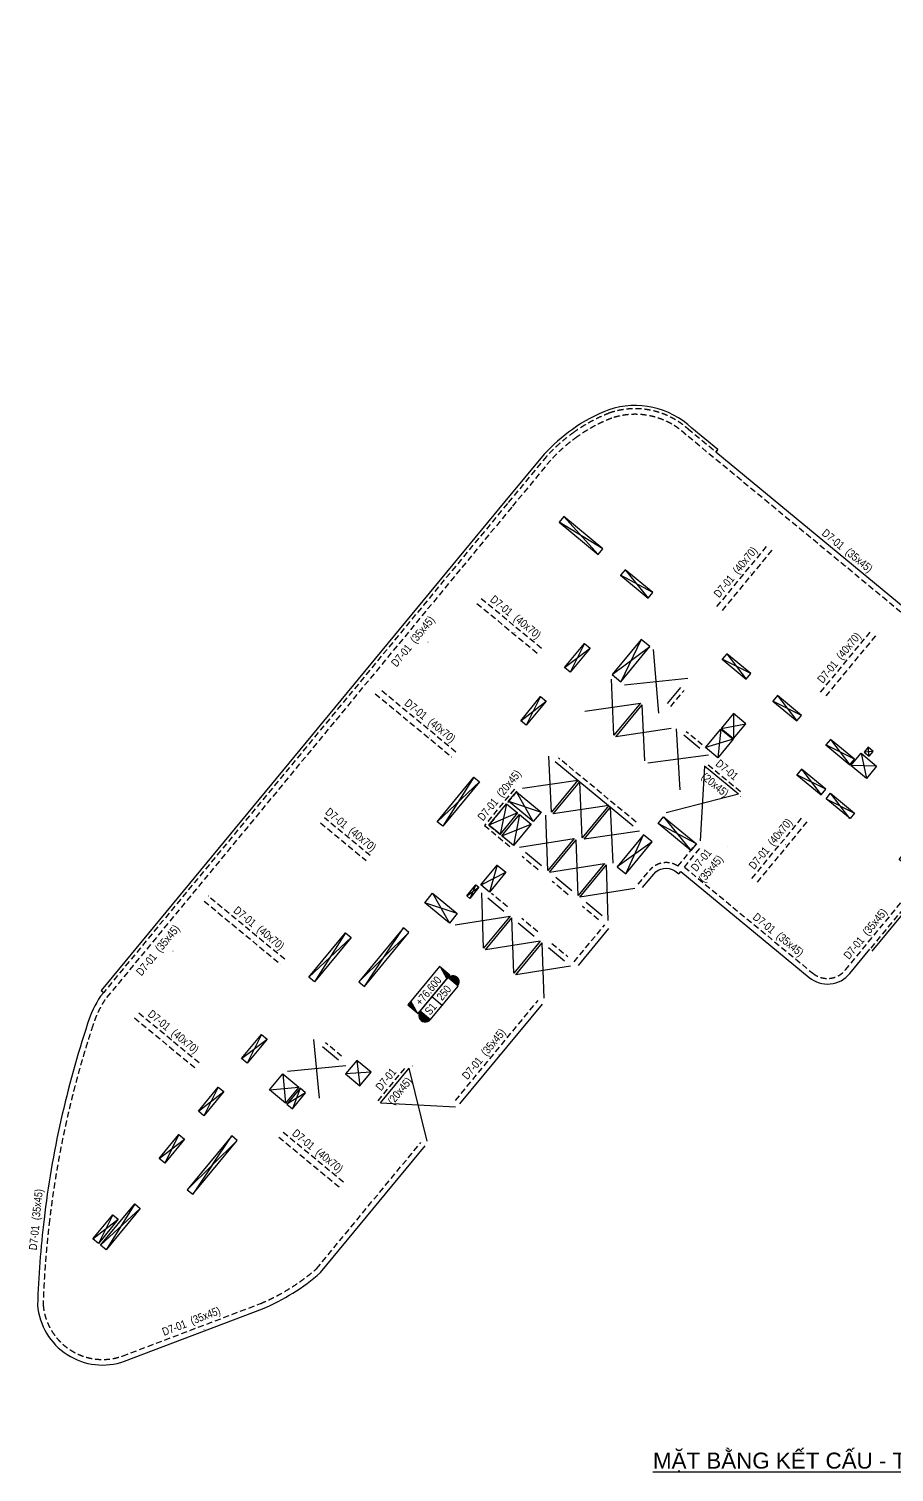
# Model space of a CAD drawing. Header units: millimetres. Extents: x 5400 to 3023951, y -127214 to 225084.
# Drawn here: x 2044365 to 2098452, y 8033 to 98225 of the extents above; entities that cross this region are included whole.
import ezdxf
from ezdxf.enums import TextEntityAlignment as Align

# ---------------------------------------------------------------- set-up
doc = ezdxf.new("R2010")
doc.units = ezdxf.units.MM
doc.header["$LTSCALE"] = 100
doc.linetypes.add('HIDDEN', pattern=[0.375, 0.25, -0.125])
for name, color, linetype in [('ccu11-Manh', 8, 'Continuous'), ('ccu11-Thay', 7, 'Continuous'), ('ccu12-Chidan', 9, 'Continuous'), ('ccu12-Khuat', 9, 'HIDDEN'), ('ccu12-Lomo', 2, 'Continuous'), ('ccu12-Text', 31, 'Continuous'), ('ccu12-Thay', 7, 'Continuous')]:
    doc.layers.add(name, color=color, linetype=linetype)
doc.layers.add('ccu12-Tencaukien', color=9, linetype='Continuous', lineweight=15)
doc.layers.add('KC-Tencaukien', color=9, linetype='Continuous', lineweight=15)
doc.styles.add('Arial', font='arial.ttf', dxfattribs={"width": 0.7})
doc.styles.add('Arial Narrow', font='ARIALN.TTF')

# ---------------------------------------------------------------- blocks, each defined once
blk = doc.blocks.new('*U4')
at = {"layer": 'ccu12-Tencaukien', "color": 8, "ltscale": 10000}
blk.add_line((361, -155), (354, -155), dxfattribs=at)
at = {"layer": 'ccu12-Text', "color": 2, "style": 'Arial Narrow', "width": 0.8}
blk.add_attdef('SH', text='', height=300, dxfattribs=at).set_placement((276, 6), align=Align.BOTTOM_RIGHT)
at = {"layer": 'ccu12-Text', "color": 31, "style": 'Arial Narrow', "width": 0.8}
for tag, p in [('(', (508, -75)), ('KT', (633, -75)), (')', (963, -75))]:
    blk.add_attdef(tag, text='', height=250, dxfattribs=at).set_placement(p, align=Align.BOTTOM_LEFT)
blk = doc.blocks.new('ccu11-cmb-flat-8')
at = {"layer": 'ccu12-Chidan', "color": 7}
blk.add_lwpolyline([(0, 0), (1550, 0), (1550, 419), (0, 419)], close=True, dxfattribs=at)
at = {"layer": 'ccu12-Chidan'}
for points in [[(0, 0), (166, 419), (0, 419)], [(1550, 419), (1383, 0), (1550, 0)]]:
    blk.add_solid(points, dxfattribs=at)
at = {"layer": 'ccu12-Chidan', "color": 31, "style": 'Arial Narrow', "width": 0.8}
blk.add_attdef('+100.00', text='', height=250, dxfattribs=at).set_placement((745, 206), align=Align.MIDDLE_CENTER)
blk = doc.blocks.new('ccu11-chieudaysan-flat-2')
at = {"layer": 'ccu12-Chidan'}
for points in [[(-569, 0), (-569, 419, 1)], [(788, 419), (788, 0, 1)]]:
    blk.add_hatch(color=8, dxfattribs=at).paths.add_polyline_path(points)
at = {"layer": 'ccu12-Chidan', "color": 7}
blk.add_line((0, 0), (0, 419), dxfattribs=at)
blk.add_lwpolyline([(-569, 0), (788, 0), (788, 419), (-569, 419)], close=True, dxfattribs=at)
blk.add_arc((-569, 209), 209, 90, 270.0001, dxfattribs=at)
at = {"layer": 'ccu12-Chidan', "color": 31, "style": 'Arial Narrow', "width": 0.7}
for tag, p in [('S00', (-488, 209)), ('200', (100, 209))]:
    blk.add_attdef(tag, text='', height=250, dxfattribs=at).set_placement(p, align=Align.MIDDLE_LEFT)
blk = doc.blocks.new('*U15')
at = {"layer": 'ccu12-Tencaukien', "color": 8, "ltscale": 10000}
blk.add_line((361, -155), (354, -155), dxfattribs=at)
at = {"layer": 'ccu12-Text', "color": 2, "style": 'Arial Narrow', "width": 0.8}
blk.add_attdef('SH', text='', height=300, dxfattribs=at).set_placement((276, 6), align=Align.BOTTOM_RIGHT)
at = {"layer": 'ccu12-Text', "color": 31, "style": 'Arial Narrow', "width": 0.8}
for tag, p in [('(', (508, -75)), ('KT', (633, -75)), (')', (963, -75))]:
    blk.add_attdef(tag, text='', height=250, dxfattribs=at).set_placement(p, align=Align.BOTTOM_LEFT)
blk = doc.blocks.new('Lomo T21')
at = {"layer": 'ccu11-Manh', "ltscale": 5}
for p, q in [((70850, 85937), (71921, 86673)), ((71122, 86899), (71649, 85711)), ((72349, 81201), (70446, 81271)), ((70569, 81704), (72226, 80768)), ((67659, 71407), (69317, 70471)), ((69439, 70904), (67537, 70974)), ((24961, 54407, 0), (22225, 56082, 0)), ((22512, 56429, 0), (24675, 54060, 0)), ((28081, 51669, 0), (26058, 52755)), ((26345, 53102), (27794, 51322)), ((27350, 48744), (26075, 46101)), ((22567, 46987, 0), (24156, 48204, 0)), ((23809, 48490, 0), (22914, 46701, 0)), ((25535, 46546), (27890, 48298)), ((32706, 47848, 0), (33923, 46259, 0)), ((34210, 46606, 0), (32419, 47501, 0)), ((21066, 45168), (20172, 43378)), ((35867, 45237, 0), (37084, 43649, 0)), ((60317, 45424), (61975, 44488)), ((60317, 45424), (61975, 44488)), ((19825, 43664), (21413, 44881)), ((37371, 43996, 0), (35581, 44890, 0)), ((62097, 44921), (60195, 44991)), ((62097, 44921), (60195, 44991)), ((32356, 43183), (33891, 43472)), ((33120, 44109), (33127, 42547)), ((33095, 42508), (31369, 41988)), ((32324, 43145), (32140, 41352)), ((39185, 42500, 0), (40402, 40911, 0)), ((40689, 41258, 0), (38898, 42153, 0)), ((41102, 41627, 0), (41429, 40060)), ((42066, 40831, 0), (40466, 40856, 0)), ((14610, 37350, 0), (17249, 39840, 0)), ((16902, 40126, 0), (14957, 37064, 0)), ((47786, 39987, 0), (48691, 37305, 0)), ((20606, 37361), (19556, 39227)), ((38909, 38783, 0), (40696, 37891, 0)), ((40391, 37559, 0), (39195, 39130, 0)), ((47151, 37740, 0), (49326, 39552, 0)), ((19632, 37906), (17837, 37146)), ((18938, 38479), (18531, 36573)), ((19065, 38633), (21096, 37955)), ((18647, 36478), (20479, 37207)), ((19748, 37811), (19378, 35874)), ((44881, 33851), (43775, 35348, 0)), ((43489, 35001, 0), (45167, 34198, 0)), ((14319, 32887), (15366, 31017)), ((15860, 31614, 0), (13826, 32289)), ((6585, 27633, 0), (9225, 30123, 0)), ((8878, 30409, 0), (6932, 27347, 0)), ((56627, 28136), (57150, 27157)), ((56409, 27367), (57368, 27927)), ((51851, 24472), (52639, 25055)), ((52061, 25218), (52428, 24309)), ((2382, 22546, 0), (3970, 23762, 0)), ((3623, 24049, 0), (2729, 22259, 0)), ((10467, 21704), (8880, 21588)), ((9580, 22436), (9767, 20855)), ((917, 20772), (22, 18982)), ((4125, 20589), (5954, 20762)), ((4951, 21590), (5127, 19761)), ((-325, 19269), (1264, 20485)), ((6378, 20412), (5204, 19697)), ((6031, 20698), (5550, 19410)), ((-2776, 16300, 0), (-1188, 17517, 0)), ((-1535, 17803, 0), (-2429, 16013, 0)), ((540, 15895), (1758, 17723)), ((2105, 17436), (540, 15895)), ((-5676, 12792, 0), (-6570, 11002, 0)), ((-6438, 10892, 0), (-3957, 13191, 0)), ((-4304, 13477, 0), (-6091, 10606, 0)), ((-6917, 11289, 0), (-5329, 12505, 0))]:
    blk.add_line(p, q, dxfattribs=at)
at = {"layer": 'ccu11-Manh', "ltscale": 0.5}
for p, q in [((75587, 83943, 0), (75212, 83352, 0)), ((75489, 84346, 0), (75404, 83325, 0)), ((74364, 80350), (75491, 79560)), ((75614, 79997), (74240, 79913)), ((76610, 79716), (75635, 79519)), ((75759, 79956), (76733, 79209)), ((71371, 69760, 0), (72955, 70768, 0)), ((71752, 71108, 0), (72574, 69420, 0)), ((71551, 67824), (71193, 69499, 0)), ((71963, 69281, 0), (70781, 68041)), ((79066, 68963), (78161, 67972)), ((78487, 69127), (78740, 67808)), ((69399, 63148), (69342, 61293)), ((68909, 61416), (69832, 63025)), ((68365, 59491), (69288, 61101)), ((68855, 61223), (68798, 59369)), ((67263, 52648), (66050, 51297)), ((66820, 51079), (66493, 52865)), ((64178, 44671), (65100, 46281)), ((64667, 46403), (64611, 44549)), ((63634, 42747), (64556, 44356)), ((64123, 44479), (64067, 42624)), ((57204, 39300), (55565, 40854)), ((55280, 39844), (57490, 40311)), ((30803, 35965, 0), (28409, 37235, 0)), ((28756, 37655, 0), (30458, 35546, 0)), ((28040, 36087, 0), (25864, 34538, 0)), ((26399, 34097, 0), (27506, 36527, 0)), ((62088, 34335), (61762, 36121)), ((62532, 35904), (61318, 34552)), ((17023, 33409, 0), (16640, 32558, 0)), ((16450, 32716, 0), (17213, 33253, 0)), ((59446, 27927), (60369, 29537)), ((59936, 29659), (59879, 27805)), ((58902, 26002), (59825, 27612)), ((59392, 27734), (59335, 25880))]:
    blk.add_line(p, q, dxfattribs=at)
at = {"layer": 'ccu11-Manh'}
for p, q in [((78286, 72794, 0), (77638, 72250, 0)), ((78474, 72014, 0), (77825, 72915, 0)), ((41850, 41749, 0), (41287, 41695, 0)), ((41596, 41440, 0), (41542, 42003, 0)), ((37380, 40630, 0), (38600, 39038, 0)), ((38887, 39385, 0), (37093, 40283, 0))]:
    blk.add_line(p, q, dxfattribs=at)
at = {"layer": 'ccu11-Manh', "ltscale": 5, "elevation": 0}
for points in [[(67613, 67014), (67770, 66154), (68354, 66805)], [(67186, 65503), (67770, 66154), (67927, 65294)], [(65247, 58642), (65404, 57782), (65988, 58433)], [(64820, 57131), (65404, 57782), (65561, 56922)], [(62881, 50270), (63038, 49410), (63622, 50060)], [(62454, 48759), (63038, 49410), (63195, 48550)], [(12835, 30429), (11270, 28888), (12488, 30715)], [(10052, 27060), (11270, 28887), (9705, 27346)], [(-1024, 14354), (540, 15895), (-677, 14068)]]:
    blk.add_lwpolyline(points, dxfattribs=at)
at = {"layer": 'ccu11-Manh'}
for points in [[(18361, 34639), (17882, 32960)], [(17345, 33404), (18900, 34193)]]:
    blk.add_lwpolyline(points, dxfattribs=at)
at = {"layer": 'ccu12-Lomo', "ltscale": 0.5, "elevation": 0}
for points in [[(71921, 86673), (71122, 86899), (70850, 85937), (71649, 85711), (71921, 86673)], [(70446, 81271), (70569, 81704), (72349, 81201), (72226, 80768), (70446, 81271)], [(67537, 70974), (67659, 71407), (69439, 70904), (69317, 70471), (67537, 70974)], [(67613, 67014), (68354, 66805), (67927, 65294), (67186, 65503), (67613, 67014)], [(65247, 58642), (65988, 58433), (65561, 56922), (64820, 57131), (65247, 58642)], [(22512, 56429), (22225, 56082), (24675, 54060), (24961, 54407), (22512, 56429)], [(26345, 53102), (26058, 52755), (27794, 51322), (28080, 51669), (26345, 53102)], [(63195, 48550), (63622, 50060), (62881, 50270), (62454, 48759), (63195, 48550)], [(27350, 48744), (25535, 46546), (26075, 46101), (27890, 48298), (27350, 48744)], [(22914, 46701), (22567, 46987), (23809, 48490), (24156, 48204), (22914, 46701)], [(32706, 47848), (32419, 47501), (33923, 46259), (34210, 46606), (32706, 47848)], [(20172, 43378), (19825, 43664), (21066, 45168), (21413, 44881), (20172, 43378)], [(35867, 45237), (35581, 44890), (37084, 43649), (37371, 43996), (35867, 45237)], [(60195, 44991), (60317, 45424), (62097, 44921), (61975, 44488), (60195, 44991)], [(39185, 42500), (38898, 42153), (40402, 40911), (40689, 41258), (39185, 42500)], [(37093, 40283), (38600, 39038), (38887, 39385), (37380, 40630), (37093, 40283)], [(14957, 37064), (14610, 37350), (16902, 40126), (17249, 39840), (14957, 37064)], [(49326, 39552), (47786, 39987), (47152, 37740), (48691, 37305), (49326, 39552)], [(40696, 37891), (40409, 37544), (38909, 38783), (39195, 39130), (40696, 37891)], [(45167, 34198), (44881, 33851), (43489, 35001), (43775, 35348), (45167, 34198)], [(12835, 30429), (12488, 30716), (9705, 27347), (10052, 27060), (12835, 30429)], [(6932, 27347), (6585, 27633), (8878, 30409), (9225, 30123), (6932, 27347)], [(57150, 27157), (57368, 27927), (56627, 28136), (56409, 27367), (57150, 27157)], [(52428, 24309), (52639, 25055), (52061, 25218), (51851, 24472), (52428, 24309)], [(2729, 22259), (2382, 22546), (3623, 24049), (3970, 23762), (2729, 22259)], [(22, 18982), (-325, 19269), (917, 20772), (1264, 20485), (22, 18982)], [(4125, 20589), (4951, 21590), (5954, 20762), (5127, 19761), (4124, 20588)], [(5204, 19697), (5550, 19410), (6378, 20411), (6031, 20699), (5203, 19698)], [(-2429, 16013), (-2776, 16300), (-1535, 17803), (-1188, 17517), (-2429, 16013)], [(-677, 14068), (2105, 17436), (1758, 17723), (-1024, 14354), (-677, 14068)], [(-6570, 11002), (-6917, 11289), (-5676, 12792), (-5329, 12505), (-6570, 11002)], [(-6091, 10606), (-6438, 10892), (-4304, 13477), (-3957, 13191), (-6091, 10606)]]:
    blk.add_lwpolyline(points, dxfattribs=at)
at = {"layer": 'ccu12-Lomo', "elevation": 0}
for points in [[(75404, 83298), (75212, 83352), (75489, 84346), (75587, 83943), (75404, 83298)], [(75615, 79997), (75491, 79560), (74240, 79913), (74364, 80350), (75614, 79997)], [(75759, 79956), (76610, 79716), (76733, 79209), (75635, 79519), (75759, 79956)], [(78475, 72013), (78287, 72795), (77825, 72915), (77638, 72250), (78474, 72014)], [(72955, 70768), (72574, 69420), (71371, 69760), (71752, 71108), (72955, 70768)], [(78740, 67808), (79066, 68963), (78487, 69127), (78161, 67972), (78740, 67808)], [(69288, 61101), (68798, 59369), (68365, 59491), (68855, 61223), (69288, 61101)], [(64556, 44356), (64067, 42624), (63634, 42747), (64123, 44479), (64556, 44356)], [(41596, 41440), (41850, 41749), (41542, 42003), (41287, 41695), (41596, 41440)], [(28409, 37235), (28756, 37655), (30803, 35965), (30458, 35546), (28409, 37235)], [(28040, 36087), (27506, 36527), (25864, 34538), (26399, 34097), (28042, 36085)], [(62532, 35904), (61762, 36121), (61318, 34552), (62088, 34335), (62532, 35904)], [(17023, 33409), (17213, 33253), (16640, 32558), (16450, 32716), (17023, 33409)], [(60369, 29537), (59879, 27805), (59446, 27927), (59936, 29659), (60369, 29537)], [(59825, 27612), (59335, 25880), (58902, 26002), (59392, 27734), (59825, 27612)]]:
    blk.add_lwpolyline(points, dxfattribs=at)
blk.add_lwpolyline([(71963, 69281), (71551, 67824), (70781, 68041), (71193, 69499)], close=True, dxfattribs=at)
at = {"layer": 'ccu12-Lomo'}
for points in [[(69832, 63025), (69342, 61293), (68909, 61416), (69399, 63148), (69832, 63025)], [(65100, 46281), (64611, 44549), (64178, 44671), (64667, 46403), (65100, 46281)], [(18361, 34639), (18900, 34193), (17882, 32960), (17342, 33406), (18361, 34639)]]:
    blk.add_lwpolyline(points, dxfattribs=at)
blk.add_lwpolyline([(67263, 52648), (66820, 51079), (66050, 51297), (66493, 52865)], close=True, dxfattribs=at)
at = {"layer": 'ccu12-Lomo', "ltscale": 0.5, "elevation": 0}
for points in [[(32356, 43183), (33127, 42547), (33891, 43472), (33120, 44109)], [(32324, 43145), (33095, 42508), (32140, 41352), (31369, 41988)], [(41102, 41627), (42066, 40831), (41429, 40060), (40465, 40856)], [(19556, 39227), (21096, 37955), (20606, 37361), (19065, 38633)], [(18938, 38479), (19632, 37906), (18531, 36573), (17837, 37146)], [(19748, 37811), (20479, 37207), (19378, 35874), (18647, 36478)], [(14319, 32887), (15860, 31614), (15366, 31017), (13826, 32289)], [(8880, 21588), (9767, 20855), (10467, 21704), (9580, 22436)]]:
    blk.add_lwpolyline(points, close=True, dxfattribs=at)
at = {"layer": 'ccu12-Lomo', "ltscale": 0.5}
blk.add_lwpolyline([(57204, 39300), (57490, 40311), (55565, 40854), (55280, 39844), (57204, 39300)], dxfattribs=at)
blk = doc.blocks.new('*U23')
at = {"layer": 'ccu12-Tencaukien', "color": 8, "ltscale": 10000}
blk.add_line((361, -155), (354, -155), dxfattribs=at)
at = {"layer": 'ccu12-Text', "color": 2, "style": 'Arial Narrow', "width": 0.8}
blk.add_attdef('SH', text='', height=300, dxfattribs=at).set_placement((276, 6), align=Align.BOTTOM_RIGHT)
at = {"layer": 'ccu12-Text', "color": 31, "style": 'Arial Narrow', "width": 0.8}
for tag, p in [('(', (508, -75)), ('KT', (633, -75)), (')', (963, -75))]:
    blk.add_attdef(tag, text='', height=250, dxfattribs=at).set_placement(p, align=Align.BOTTOM_LEFT)
blk = doc.blocks.new('*U53')
at = {"layer": 'ccu12-Tencaukien', "color": 8, "ltscale": 10000}
blk.add_line((361, -155), (354, -155), dxfattribs=at)
at = {"layer": 'ccu12-Text', "color": 2, "style": 'Arial Narrow', "width": 0.8}
blk.add_attdef('SH', text='', height=300, dxfattribs=at).set_placement((276, 6), align=Align.BOTTOM_RIGHT)
at = {"layer": 'ccu12-Text', "color": 31, "style": 'Arial Narrow', "width": 0.8}
for tag, p in [('(', (508, -75)), ('KT', (633, -75)), (')', (963, -75))]:
    blk.add_attdef(tag, text='', height=250, dxfattribs=at).set_placement(p, align=Align.BOTTOM_LEFT)
blk = doc.blocks.new('*U177')
at = {"layer": 'ccu12-Tencaukien', "color": 8, "ltscale": 10000}
blk.add_line((361, -155), (354, -155), dxfattribs=at)
at = {"layer": 'ccu12-Text', "color": 2, "style": 'Arial Narrow', "width": 0.8}
blk.add_attdef('SH', text='', height=300, dxfattribs=at).set_placement((276, 6), align=Align.BOTTOM_RIGHT)
at = {"layer": 'ccu12-Text', "color": 31, "style": 'Arial Narrow', "width": 0.8}
for tag, p in [('(', (508, -75)), ('KT', (633, -75)), (')', (963, -75))]:
    blk.add_attdef(tag, text='', height=250, dxfattribs=at).set_placement(p, align=Align.BOTTOM_LEFT)
blk = doc.blocks.new('*U178')
at = {"layer": 'ccu12-Tencaukien', "color": 8, "ltscale": 10000}
blk.add_line((361, -155), (354, -155), dxfattribs=at)
at = {"layer": 'ccu12-Text', "color": 2, "style": 'Arial Narrow', "width": 0.8}
blk.add_attdef('SH', text='', height=300, dxfattribs=at).set_placement((276, 6), align=Align.BOTTOM_RIGHT)
at = {"layer": 'ccu12-Text', "color": 31, "style": 'Arial Narrow', "width": 0.8}
for tag, p in [('(', (508, -75)), ('KT', (633, -75)), (')', (963, -75))]:
    blk.add_attdef(tag, text='', height=250, dxfattribs=at).set_placement(p, align=Align.BOTTOM_LEFT)
blk = doc.blocks.new('*U179')
at = {"layer": 'ccu12-Tencaukien', "color": 8, "ltscale": 10000}
blk.add_line((361, -155), (354, -155), dxfattribs=at)
at = {"layer": 'ccu12-Text', "color": 2, "style": 'Arial Narrow', "width": 0.8}
blk.add_attdef('SH', text='', height=300, dxfattribs=at).set_placement((276, 6), align=Align.BOTTOM_RIGHT)
at = {"layer": 'ccu12-Text', "color": 31, "style": 'Arial Narrow', "width": 0.8}
for tag, p in [('(', (508, -75)), ('KT', (633, -75)), (')', (963, -75))]:
    blk.add_attdef(tag, text='', height=250, dxfattribs=at).set_placement(p, align=Align.BOTTOM_LEFT)
blk = doc.blocks.new('*U180')
at = {"layer": 'ccu12-Tencaukien', "color": 8, "ltscale": 10000}
blk.add_line((361, -155), (354, -155), dxfattribs=at)
at = {"layer": 'ccu12-Text', "color": 2, "style": 'Arial Narrow', "width": 0.8}
blk.add_attdef('SH', text='', height=300, dxfattribs=at).set_placement((276, 6), align=Align.BOTTOM_RIGHT)
at = {"layer": 'ccu12-Text', "color": 31, "style": 'Arial Narrow', "width": 0.8}
for tag, p in [('(', (508, -75)), ('KT', (633, -75)), (')', (963, -75))]:
    blk.add_attdef(tag, text='', height=250, dxfattribs=at).set_placement(p, align=Align.BOTTOM_LEFT)
blk = doc.blocks.new('*U167')
at = {"layer": 'ccu12-Tencaukien', "color": 8, "ltscale": 10000}
blk.add_line((361, -155), (354, -155), dxfattribs=at)
at = {"layer": 'ccu12-Text', "color": 2, "style": 'Arial Narrow', "width": 0.8}
blk.add_attdef('SH', text='', height=300, dxfattribs=at).set_placement((276, 6), align=Align.BOTTOM_RIGHT)
at = {"layer": 'ccu12-Text', "color": 31, "style": 'Arial Narrow', "width": 0.8}
for tag, p in [('(', (508, -75)), ('KT', (633, -75)), (')', (963, -75))]:
    blk.add_attdef(tag, text='', height=250, dxfattribs=at).set_placement(p, align=Align.BOTTOM_LEFT)
blk = doc.blocks.new('*U168')
at = {"layer": 'ccu12-Tencaukien', "color": 8, "ltscale": 10000}
blk.add_line((361, -155), (354, -155), dxfattribs=at)
at = {"layer": 'ccu12-Text', "color": 2, "style": 'Arial Narrow', "width": 0.8}
blk.add_attdef('SH', text='', height=300, dxfattribs=at).set_placement((276, 6), align=Align.BOTTOM_RIGHT)
at = {"layer": 'ccu12-Text', "color": 31, "style": 'Arial Narrow', "width": 0.8}
for tag, p in [('(', (508, -75)), ('KT', (633, -75)), (')', (963, -75))]:
    blk.add_attdef(tag, text='', height=250, dxfattribs=at).set_placement(p, align=Align.BOTTOM_LEFT)
blk = doc.blocks.new('*U169')
at = {"layer": 'ccu12-Tencaukien', "color": 8, "ltscale": 10000}
blk.add_line((361, -155), (354, -155), dxfattribs=at)
at = {"layer": 'ccu12-Text', "color": 2, "style": 'Arial Narrow', "width": 0.8}
blk.add_attdef('SH', text='', height=300, dxfattribs=at).set_placement((276, 6), align=Align.BOTTOM_RIGHT)
at = {"layer": 'ccu12-Text', "color": 31, "style": 'Arial Narrow', "width": 0.8}
for tag, p in [('(', (508, -75)), ('KT', (633, -75)), (')', (963, -75))]:
    blk.add_attdef(tag, text='', height=250, dxfattribs=at).set_placement(p, align=Align.BOTTOM_LEFT)
blk = doc.blocks.new('*U170')
at = {"layer": 'ccu12-Tencaukien', "color": 8, "ltscale": 10000}
blk.add_line((361, -155), (354, -155), dxfattribs=at)
at = {"layer": 'ccu12-Text', "color": 2, "style": 'Arial Narrow', "width": 0.8}
blk.add_attdef('SH', text='', height=300, dxfattribs=at).set_placement((276, 6), align=Align.BOTTOM_RIGHT)
at = {"layer": 'ccu12-Text', "color": 31, "style": 'Arial Narrow', "width": 0.8}
for tag, p in [('(', (508, -75)), ('KT', (633, -75)), (')', (963, -75))]:
    blk.add_attdef(tag, text='', height=250, dxfattribs=at).set_placement(p, align=Align.BOTTOM_LEFT)
blk = doc.blocks.new('*U171')
at = {"layer": 'ccu12-Tencaukien', "color": 8, "ltscale": 10000}
blk.add_line((361, -155), (354, -155), dxfattribs=at)
at = {"layer": 'ccu12-Text', "color": 2, "style": 'Arial Narrow', "width": 0.8}
blk.add_attdef('SH', text='', height=300, dxfattribs=at).set_placement((276, 6), align=Align.BOTTOM_RIGHT)
at = {"layer": 'ccu12-Text', "color": 31, "style": 'Arial Narrow', "width": 0.8}
for tag, p in [('(', (508, -75)), ('KT', (633, -75)), (')', (963, -75))]:
    blk.add_attdef(tag, text='', height=250, dxfattribs=at).set_placement(p, align=Align.BOTTOM_LEFT)

msp = doc.modelspace()

# ---------------------------------------------------------------- linework, layer by layer
at = {"layer": 'ccu11-Manh', "ltscale": 0.5}
for p, q in [((2083750.5, 55453, 0), (2083406.3, 59433.4, 0)), ((2080934.9, 54081.9, 0), (2080777, 57584.4, 0)), ((2081591.6, 57235.9, 0), (2085565.3, 57650.5, 0)), ((2079121.4, 55579.6, 0), (2082590.5, 56086.7, 0)), ((2082861, 52491.3, 0), (2082706.2, 55991.2, 0)), ((2084516.6, 54496.1, 0), (2081050.6, 53986.4, 0)), ((2084836.7, 54491.1, 0), (2085058.5, 50676.5, 0)), ((2077025.5, 49269.5, 0), (2076867.6, 52772)), ((2086841.4, 52835.5, 0), (2083053.8, 52332.1, 0)), ((2086598.1, 52148.3, 0), (2086317.8, 47490.1, 0)), ((2075212, 50767.3), (2078681.1, 51274.3)), ((2078953.2, 47677.6, 0), (2078796.8, 51178.8)), ((2080608.8, 49682.4), (2077141.2, 49174)), ((2088718.5, 50397.2, 0), (2084197.4, 49241.2, 0)), ((2076803.3, 45627.2), (2076685.4, 49096.5)), ((2080879.2, 46087), (2080724.4, 49586.8)), ((2082534.8, 48091.8), (2079068.8, 47582.1)), ((2075029.8, 47091.7), (2078458.8, 47631.9, 0)), ((2078692.3, 44067.1), (2078574.5, 47536.4, 0)), ((2076918.9, 45531.7, 0), (2080347.9, 46071.9, 0)), ((2080581.4, 42507), (2080463.6, 45976.3, 0)), ((2072791.6, 40769.5), (2072673.8, 44238.8)), ((2082237, 44511.8), (2078808, 43971.6, 0)), ((2071018.2, 42234.1), (2074447.2, 42774.3, 0)), ((2074680.7, 39209.5, 0), (2074562.9, 42678.8, 0)), ((2076336.3, 41214.2, 0), (2072907.3, 40674, 0)), ((2076569.8, 37649.4), (2076452, 41118.7, 0)), ((2078225.4, 39654.1), (2074796.4, 39113.9)), ((2062532.5, 31409.2), (2062183.4, 35069.5)), ((2064188.1, 33414), (2060527.8, 33064.8)), ((2069253.7, 28711.8), (2068129.8, 33271.4)), ((2066346.8, 31112.4), (2071036.6, 30870.8))]:
    msp.add_line(p, q, dxfattribs=at)
at = {"layer": 'ccu11-Thay', "ltscale": 0.5}
for p, q in [((2087307.9, 71774.4), (2087435.7, 71929.1)), ((2085087.7, 57072.2, 0), (2084259.9, 56069.8, 0)), ((2085299.3, 54109, 0), (2086301.7, 53281.2, 0)), ((2075415.4, 46773.4), (2076417.7, 45945.6, 0)), ((2077304.4, 45213.3, 0), (2078306.8, 44385.5)), ((2084736.4, 45615.6), (2084992.2, 45413.9, 0)), ((2084992.2, 45413.9, 0), (2085119.6, 45568.1, 0)), ((2073059.3, 43920.5), (2074061.7, 43092.7, 0)), ((2079193.5, 43653.2, 0), (2080195.9, 42825.4)), ((2074948.4, 42360.4, 0), (2075950.8, 41532.6, 0)), ((2077839.9, 39972.5), (2076837.5, 40800.3, 0)), ((2062723.1, 34623.8), (2063725.5, 33796))]:
    msp.add_line(p, q, dxfattribs=at)
at = {"layer": 'ccu11-Thay'}
for p, q in [((2082590.5, 56086.7, 0), (2080934.9, 54081.9, 0)), ((2081050.6, 53986.4, 0), (2082706.2, 55991.2, 0)), ((2077272.4, 52437.7), (2082130, 48426.1)), ((2078681.1, 51274.3), (2077025.5, 49269.5, 0)), ((2077141.2, 49174), (2078796.8, 51178.8)), ((2080608.8, 49682.4), (2078953.2, 47677.6, 0)), ((2079068.8, 47582.1), (2080724.4, 49586.8)), ((2078458.8, 47631.9, 0), (2076803.3, 45627.2)), ((2076918.9, 45531.7, 0), (2078574.5, 47536.4, 0)), ((2080347.9, 46071.9, 0), (2078692.3, 44067.1)), ((2078808, 43971.6, 0), (2080463.6, 45976.3, 0)), ((2074447.2, 42774.3, 0), (2072791.6, 40769.5)), ((2072907.3, 40674, 0), (2074562.9, 42678.8, 0)), ((2076336.3, 41214.2, 0), (2074680.7, 39209.5, 0)), ((2074796.4, 39113.9), (2076452, 41118.7, 0))]:
    msp.add_line(p, q, dxfattribs=at)
at = {"layer": 'ccu11-Thay', "ltscale": 0.5, "extrusion": (-9.92109e-09, 8.1449e-09, 1)}
msp.add_line((2088718.4, 50397, 0), (2086598, 52148.1, 0), dxfattribs=at)
at = {"layer": 'ccu12-Khuat', "ltscale": 15}
for p, q in [((2087376.4, 62120.6), (2090496.6, 65898.8)), ((2090805, 65644.1), (2087684.8, 61865.9)), ((2072369.4, 62322.9, 0), (2076147.6, 59202.7, 0)), ((2076402.3, 59511.1, 0), (2072624.1, 62631.3, 0)), ((2093853.3, 56771.8), (2096973.4, 60550)), ((2097281.8, 60295.3), (2094161.7, 56517.1)), ((2071053.5, 53034.3, 0), (2066272.9, 56982.2, 0)), ((2084491.2, 55878.8, 0), (2085319, 56881.1, 0)), ((2066018.2, 56673.8, 0), (2070798.8, 52725.8, 0)), ((2086460.9, 53474, 0), (2085458.5, 54301.8, 0)), ((2082321, 48657.4), (2077463.4, 52669)), ((2065704.6, 46557.4, 0), (2062851.7, 48913.4, 0)), ((2089564.4, 45139.7), (2092684.6, 48917.9)), ((2062597, 48605, 0), (2065449.9, 46249, 0)), ((2092993, 48663.2), (2089872.8, 44885)), ((2084940.2, 45900.5, 0), (2086088.2, 47290.7, 0)), ((2085342.5, 45838, 0), (2086358.1, 47067.8, 0)), ((2076194.9, 45675.7, 0), (2075192.5, 46503.5)), ((2078083.9, 44115.6), (2077081.6, 44943.4, 0)), ((2055320.5, 43720.1, 0), (2060101.1, 39772.1, 0)), ((2060355.8, 40080.5, 0), (2055575.2, 44028.5, 0)), ((2074284.6, 43362.5, 0), (2073282.2, 44190.3)), ((2079973, 42555.5), (2078970.7, 43383.3, 0)), ((2076173.6, 41802.5, 0), (2075171.3, 42630.2, 0)), ((2077060.4, 41070.2, 0), (2078062.7, 40242.4)), ((2050974, 36415.4, 0), (2054752.2, 33295.2, 0)), ((2055006.9, 33603.7, 0), (2051228.8, 36723.8, 0)), ((2063916.5, 34027.3), (2062914.1, 34855.1)), ((2066192.6, 31239.8), (2067975.5, 33398.8)), ((2059995.4, 28965.2, 0), (2063773.6, 25845.1, 0)), ((2064028.3, 26153.5), (2060250.1, 29273.6, 0))]:
    msp.add_line(p, q, dxfattribs=at)
at = {"layer": 'ccu12-Khuat', "ltscale": 15, "extrusion": (-9.92109e-09, 8.1449e-09, 1)}
msp.add_line((2088845.8, 50551.2, 0), (2086725.4, 52302.3, 0), dxfattribs=at)
at = {"layer": 'ccu12-Khuat', "ltscale": 15, "elevation": 0}
for points in [[(2087153.7, 71901.8), (2085680.9, 73118.9, 0.2784217), (2080678.9, 74228.1, 0.0634641), (2078453.2, 73032, 0.0535105), (2076725.5, 71510.3), (2074274.9, 68556.3), (2049042.2, 38010.8)], [(2101168.4, 54864.5, 0.3333055), (2099743.9, 61051.2), (2085448.2, 72857.1, 0.2787148), (2080797.4, 73898.7, 0.0632946), (2078655.8, 72746.6, 0.0533248), (2076989.4, 71280.1), (2074544.5, 68333.1), (2049134.6, 37573.1)], [(2082457.4, 44783.7), (2083158.3, 45632.7, -0.3828951), (2084940.2, 45900.5, -0.3828951)], [(2085342.5, 45838), (2093360.6, 39216.2, 0.4148671), (2095405.5, 39413.6), (2100541.5, 45632.7), (2100811.4, 45409.8), (2096927.1, 40706.4)], [(2049134.6, 37573.1, 0.0707215), (2048371.7, 35963.7, 0.0503327), (2045661.6, 23797.3, 0.0220421), (2045259.5, 18482, 0.4909488), (2050222.1, 15288.2), (2058835.7, 18561.8, 0.07918), (2062348.8, 20743.4), (2068869.9, 28639.7)]]:
    msp.add_lwpolyline(points, format="xyb", dxfattribs=at)
for points in [[(2074719.2, 50720.3), (2072840.8, 48445.6), (2074537.1, 47044.7)], [(2074873.4, 50592.9), (2073122.3, 48472.5), (2074664.4, 47199)], [(2078448.7, 39923.6), (2080358.6, 42237.2)], [(2071034.9, 31261.3), (2076191.6, 37507.8)]]:
    msp.add_lwpolyline(points, dxfattribs=at)
at = {"layer": 'ccu12-Thay', "ltscale": 0.5}
for p, q in [((2087435.7, 71929.1), (2087308.3, 71774.9)), ((2066346.8, 31112.4), (2068129.8, 33271.4))]:
    msp.add_line(p, q, dxfattribs=at)
at = {"layer": 'ccu12-Thay', "ltscale": 0.5, "elevation": 0}
for points in [[(2087435.7, 71929.1), (2085813.6, 73268.6, 0.2782647), (2080611.1, 74416.3, 0.0635543), (2078337.3, 73195.1, 0.0536127), (2076574.7, 71641.8), (2074120.9, 68683.8), (2048888, 38138.2), (2049042.2, 38010.8)], [(2101638, 55095.5, 0.3137277), (2099968.2, 61319.9), (2087308.3, 71774.9)], [(2082727.3, 44560.8), (2083428.2, 45409.9, -0.379005), (2084736.4, 45615.6, -0.379005)], [(2085119.6, 45568.1), (2093137.8, 38946.4, 0.4148001), (2095675.6, 39191), (2096927.1, 40706.4)], [(2048853, 37781.8, 0.0713114), (2048038.5, 36070.7, 0.05032), (2045314.1, 23838.7, 0.022125), (2044909, 18472.9, 0.4928533), (2050342.8, 14959.7), (2058965.6, 18236.7, 0.0798424), (2062600.2, 20498.1), (2069139.8, 28416.8)]]:
    msp.add_lwpolyline(points, format="xyb", dxfattribs=at)
for points in [[(2097081.3, 40579.1), (2099373.7, 43354.9)], [(2078718.5, 39700.8), (2080628.4, 42014.3)], [(2049042.2, 38010.8), (2048853, 37781.8)], [(2071304.8, 31038.4), (2076461.5, 37284.9)]]:
    msp.add_lwpolyline(points, dxfattribs=at)

# ---------------------------------------------------------------- block references
at = {"layer": 'ccu12-Lomo'}
msp.add_blockref('Lomo T21', (2055285.1, 11326.3), dxfattribs=at)
at = {"layer": 'ccu12-Tencaukien'}
ref = msp.add_blockref('*U4', (2095154.6, 65295.2), dxfattribs=dict(at, xscale=1.815893337873054, yscale=1.815893337873054, zscale=1.815893337873054, rotation=320.4488798636559))
ref.add_attrib('KT', '(35x45)', dxfattribs={"color": 31, "height": 500, "rotation": 320.44888, "style": 'Arial Narrow'}).set_placement((2095263.1, 65332.2, 0), align=Align.BOTTOM_LEFT)
ref.add_attrib('SH', 'D7-01', dxfattribs={"color": 2, "height": 500, "rotation": 320.44888, "style": 'Arial Narrow'}).set_placement((2094992.2, 65526.3, 0), align=Align.BOTTOM_RIGHT)
ref = msp.add_blockref('*U179', (2088851.4, 63904.5), dxfattribs=dict(at, xscale=1.815893337873054, yscale=1.815893337873054, zscale=1.815893337873054, rotation=50.44092590918682))
ref.add_attrib('KT', '(40x70)', dxfattribs={"color": 31, "height": 500, "rotation": 50.440926, "style": 'Arial Narrow'}).set_placement((2088814.4, 64013, 0), align=Align.BOTTOM_LEFT)
ref.add_attrib('SH', 'D7-01', dxfattribs={"color": 2, "height": 500, "rotation": 50.440926, "style": 'Arial Narrow'}).set_placement((2088620.3, 63742.2, 0), align=Align.BOTTOM_RIGHT)
ref = msp.add_blockref('*U171', (2074421.5, 61146.9, 0), dxfattribs=dict(at, xscale=1.815893337873054, yscale=1.815893337873054, zscale=1.815893337873054, rotation=320.4488798636559))
ref.add_attrib('KT', '(40x70)', dxfattribs={"color": 31, "height": 500, "rotation": 320.44888, "style": 'Arial Narrow'}).set_placement((2074530, 61184, 0), align=Align.BOTTOM_LEFT)
ref.add_attrib('SH', 'D7-01', dxfattribs={"color": 2, "height": 500, "rotation": 320.44888, "style": 'Arial Narrow'}).set_placement((2074259.1, 61378, 0), align=Align.BOTTOM_RIGHT)
ref = msp.add_blockref('*U4', (2068685.7, 59575), dxfattribs=dict(at, xscale=1.815893337873054, yscale=1.815893337873054, zscale=1.815893337873054, rotation=50.44092590918682))
ref.add_attrib('KT', '(35x45)', dxfattribs={"color": 31, "height": 500, "rotation": 50.440926, "style": 'Arial Narrow'}).set_placement((2068648.6, 59683.5, 0), align=Align.BOTTOM_LEFT)
ref.add_attrib('SH', 'D7-01', dxfattribs={"color": 2, "height": 500, "rotation": 50.440926, "style": 'Arial Narrow'}).set_placement((2068454.5, 59412.7, 0), align=Align.BOTTOM_RIGHT)
ref = msp.add_blockref('*U177', (2095328.3, 58555.7), dxfattribs=dict(at, xscale=1.815893337873054, yscale=1.815893337873054, zscale=1.815893337873054, rotation=50.44092590918682))
ref.add_attrib('KT', '(40x70)', dxfattribs={"color": 31, "height": 500, "rotation": 50.440926, "style": 'Arial Narrow'}).set_placement((2095291.2, 58664.2, 0), align=Align.BOTTOM_LEFT)
ref.add_attrib('SH', 'D7-01', dxfattribs={"color": 2, "height": 500, "rotation": 50.440926, "style": 'Arial Narrow'}).set_placement((2095097.1, 58393.3, 0), align=Align.BOTTOM_RIGHT)
ref = msp.add_blockref('*U170', (2069072.7, 54670.1, 0), dxfattribs=dict(at, xscale=1.815893337873054, yscale=1.815893337873054, zscale=1.815893337873054, rotation=320.4488798636559))
ref.add_attrib('KT', '(40x70)', dxfattribs={"color": 31, "height": 500, "rotation": 320.44888, "style": 'Arial Narrow'}).set_placement((2069181.2, 54707.1, 0), align=Align.BOTTOM_LEFT)
ref.add_attrib('SH', 'D7-01', dxfattribs={"color": 2, "height": 500, "rotation": 320.44888, "style": 'Arial Narrow'}).set_placement((2068910.3, 54901.2, 0), align=Align.BOTTOM_RIGHT)
ref = msp.add_blockref('*U23', (2088513.9, 50890.1), dxfattribs=dict(at, xscale=1.815893337873054, yscale=1.815893337873054, zscale=1.815893337873054, rotation=320.4488798636559))
ref.add_attrib('KT', '(20x45)', dxfattribs={"color": 31, "height": 500, "rotation": 320.44888, "style": 'Arial Narrow'}).set_placement((2086261.8, 51298.6, 0), align=Align.BOTTOM_LEFT)
ref.add_attrib('SH', 'D7-01', dxfattribs={"color": 2, "height": 500, "rotation": 320.44888, "style": 'Arial Narrow'}).set_placement((2088351.5, 51121.2, 0), align=Align.BOTTOM_RIGHT)
ref = msp.add_blockref('*U15', (2074090.4, 49956.7), dxfattribs=dict(at, xscale=1.815893337873054, yscale=1.815893337873054, zscale=1.815893337873054, rotation=50.44092590918682))
ref.add_attrib('KT', '(20x45)', dxfattribs={"color": 31, "height": 500, "rotation": 50.440926, "style": 'Arial Narrow'}).set_placement((2074053.4, 50065.2, 0), align=Align.BOTTOM_LEFT)
ref.add_attrib('SH', 'D7-01', dxfattribs={"color": 2, "height": 500, "rotation": 50.440926, "style": 'Arial Narrow'}).set_placement((2073859.3, 49794.3, 0), align=Align.BOTTOM_RIGHT)
ref = msp.add_blockref('*U169', (2064114.9, 47870.3, 0), dxfattribs=dict(at, xscale=1.815893337873054, yscale=1.815893337873054, zscale=1.815893337873054, rotation=320.4488798636559))
ref.add_attrib('KT', '(40x70)', dxfattribs={"color": 31, "height": 500, "rotation": 320.44888, "style": 'Arial Narrow'}).set_placement((2064223.4, 47907.3, 0), align=Align.BOTTOM_LEFT)
ref.add_attrib('SH', 'D7-01', dxfattribs={"color": 2, "height": 500, "rotation": 320.44888, "style": 'Arial Narrow'}).set_placement((2063952.5, 48101.4, 0), align=Align.BOTTOM_RIGHT)
ref = msp.add_blockref('*U178', (2091039.4, 46923.6), dxfattribs=dict(at, xscale=1.815893337873054, yscale=1.815893337873054, zscale=1.815893337873054, rotation=50.44092590918682))
ref.add_attrib('KT', '(40x70)', dxfattribs={"color": 31, "height": 500, "rotation": 50.440926, "style": 'Arial Narrow'}).set_placement((2091002.4, 47032.1, 0), align=Align.BOTTOM_LEFT)
ref.add_attrib('SH', 'D7-01', dxfattribs={"color": 2, "height": 500, "rotation": 50.440926, "style": 'Arial Narrow'}).set_placement((2090808.3, 46761.2, 0), align=Align.BOTTOM_RIGHT)
ref = msp.add_blockref('*U4', (2087426.2, 46790.9), dxfattribs=dict(at, xscale=1.815893337873054, yscale=1.815893337873054, zscale=1.815893337873054, rotation=50.44092590918682))
ref.add_attrib('KT', '(35x45)', dxfattribs={"color": 31, "height": 500, "rotation": 50.440926, "style": 'Arial Narrow'}).set_placement((2086672.7, 44739.4), align=Align.BOTTOM_LEFT)
ref.add_attrib('SH', 'D7-01', dxfattribs={"color": 2, "height": 500, "rotation": 50.440926, "style": 'Arial Narrow'}).set_placement((2087195.1, 46628.6, 0), align=Align.BOTTOM_RIGHT)
ref = msp.add_blockref('*U168', (2058375, 41716.3, 0), dxfattribs=dict(at, xscale=1.815893337873054, yscale=1.815893337873054, zscale=1.815893337873054, rotation=320.4488798636559))
ref.add_attrib('KT', '(40x70)', dxfattribs={"color": 31, "height": 500, "rotation": 320.44888, "style": 'Arial Narrow'}).set_placement((2058483.5, 41753.4, 0), align=Align.BOTTOM_LEFT)
ref.add_attrib('SH', 'D7-01', dxfattribs={"color": 2, "height": 500, "rotation": 320.44888, "style": 'Arial Narrow'}).set_placement((2058212.6, 41947.4, 0), align=Align.BOTTOM_RIGHT)
ref = msp.add_blockref('*U4', (2090840.3, 41297.6), dxfattribs=dict(at, xscale=1.815893337873054, yscale=1.815893337873054, zscale=1.815893337873054, rotation=320.4488798636559))
ref.add_attrib('KT', '(35x45)', dxfattribs={"color": 31, "height": 500, "rotation": 320.44888, "style": 'Arial Narrow'}).set_placement((2090948.8, 41334.6, 0), align=Align.BOTTOM_LEFT)
ref.add_attrib('SH', 'D7-01', dxfattribs={"color": 2, "height": 500, "rotation": 320.44888, "style": 'Arial Narrow'}).set_placement((2090677.9, 41528.7, 0), align=Align.BOTTOM_RIGHT)
ref = msp.add_blockref('*U4', (2096968.9, 41306.7), dxfattribs=dict(at, xscale=1.815893337873054, yscale=1.815893337873054, zscale=1.815893337873054, rotation=50.44092590918682))
ref.add_attrib('KT', '(35x45)', dxfattribs={"color": 31, "height": 500, "rotation": 50.440926, "style": 'Arial Narrow'}).set_placement((2096931.9, 41415.2, 0), align=Align.BOTTOM_LEFT)
ref.add_attrib('SH', 'D7-01', dxfattribs={"color": 2, "height": 500, "rotation": 50.440926, "style": 'Arial Narrow'}).set_placement((2096737.8, 41144.3, 0), align=Align.BOTTOM_RIGHT)
ref = msp.add_blockref('*U4', (2052745.3, 40273, 0), dxfattribs=dict(at, xscale=1.815893337873054, yscale=1.815893337873054, zscale=1.815893337873054, rotation=50.44092590918682))
ref.add_attrib('KT', '(35x45)', dxfattribs={"color": 31, "height": 500, "rotation": 50.440926, "style": 'Arial Narrow'}).set_placement((2052708.3, 40381.5, 0), align=Align.BOTTOM_LEFT)
ref.add_attrib('SH', 'D7-01', dxfattribs={"color": 2, "height": 500, "rotation": 50.440926, "style": 'Arial Narrow'}).set_placement((2052514.2, 40110.6, 0), align=Align.BOTTOM_RIGHT)
ref = msp.add_blockref('*U167', (2053026.2, 35239.4, 0), dxfattribs=dict(at, xscale=1.815893337873054, yscale=1.815893337873054, zscale=1.815893337873054, rotation=320.4488798636559))
ref.add_attrib('KT', '(40x70)', dxfattribs={"color": 31, "height": 500, "rotation": 320.44888, "style": 'Arial Narrow'}).set_placement((2053134.7, 35276.5, 0), align=Align.BOTTOM_LEFT)
ref.add_attrib('SH', 'D7-01', dxfattribs={"color": 2, "height": 500, "rotation": 320.44888, "style": 'Arial Narrow'}).set_placement((2052863.8, 35470.5, 0), align=Align.BOTTOM_RIGHT)
ref = msp.add_blockref('*U4', (2073119.8, 33786.9), dxfattribs=dict(at, xscale=1.815893337873054, yscale=1.815893337873054, zscale=1.815893337873054, rotation=50.44092590918682))
ref.add_attrib('KT', '(35x45)', dxfattribs={"color": 31, "height": 500, "rotation": 50.440926, "style": 'Arial Narrow'}).set_placement((2073082.8, 33895.4, 0), align=Align.BOTTOM_LEFT)
ref.add_attrib('SH', 'D7-01', dxfattribs={"color": 2, "height": 500, "rotation": 50.440926, "style": 'Arial Narrow'}).set_placement((2072888.7, 33624.5, 0), align=Align.BOTTOM_RIGHT)
ref = msp.add_blockref('*U53', (2067719.4, 33088.9), dxfattribs=dict(at, xscale=1.815893337873054, yscale=1.815893337873054, zscale=1.815893337873054, rotation=50.44092590918682))
ref.add_attrib('KT', '(20x45)', dxfattribs={"color": 31, "height": 500, "rotation": 50.440926, "style": 'Arial Narrow'}).set_placement((2067235.6, 30853.7, 0), align=Align.BOTTOM_LEFT)
ref.add_attrib('SH', 'D7-01', dxfattribs={"color": 2, "height": 500, "rotation": 50.440926, "style": 'Arial Narrow'}).set_placement((2067488.3, 32926.5, 0), align=Align.BOTTOM_RIGHT)
ref = msp.add_blockref('*U180', (2062047.5, 27789.3), dxfattribs=dict(at, xscale=1.815893337873054, yscale=1.815893337873054, zscale=1.815893337873054, rotation=320.4488798636559))
ref.add_attrib('KT', '(40x70)', dxfattribs={"color": 31, "height": 500, "rotation": 320.44888, "style": 'Arial Narrow'}).set_placement((2062156, 27826.3, 0), align=Align.BOTTOM_LEFT)
ref.add_attrib('SH', 'D7-01', dxfattribs={"color": 2, "height": 500, "rotation": 320.44888, "style": 'Arial Narrow'}).set_placement((2061885.1, 28020.4, 0), align=Align.BOTTOM_RIGHT)
ref = msp.add_blockref('*U4', (2045276.8, 23680.3, 0), dxfattribs=dict(at, xscale=1.815893337873054, yscale=1.815893337873054, zscale=1.815893337873054, rotation=83.86004537470342))
ref.add_attrib('KT', '(35x45)', dxfattribs={"color": 31, "height": 500, "rotation": 83.860045, "style": 'Arial Narrow'}).set_placement((2045186.2, 23750.5), align=Align.BOTTOM_LEFT)
ref.add_attrib('SH', 'D7-01', dxfattribs={"color": 2, "height": 500, "rotation": 83.860045, "style": 'Arial Narrow'}).set_placement((2045173.3, 23417.5), align=Align.BOTTOM_RIGHT)
ref = msp.add_blockref('*U4', (2054605.9, 16984.5, 0), dxfattribs=dict(at, xscale=1.815893337873054, yscale=1.815893337873054, zscale=1.815893337873054, rotation=20.80877027959538))
ref.add_attrib('KT', '(35x45)', dxfattribs={"color": 31, "height": 500, "rotation": 20.80877, "style": 'Arial Narrow'}).set_placement((2054627.4, 17097.1), align=Align.BOTTOM_LEFT)
ref.add_attrib('SH', 'D7-01', dxfattribs={"color": 2, "height": 500, "rotation": 20.80877, "style": 'Arial Narrow'}).set_placement((2054324.7, 16957.6), align=Align.BOTTOM_RIGHT)
at = {"layer": 'KC-Tencaukien'}
ref = msp.add_blockref('ccu11-cmb-flat-8', (2068705, 36701.9), dxfattribs=dict(at, xscale=1.999999999999999, yscale=1.999999999999999, zscale=1.999999999999999, rotation=50.44882673785607))
ref.add_attrib('+100.00', '+76.600', dxfattribs={"layer": 'ccu12-Chidan', "color": 31, "height": 500, "rotation": 50.448827, "style": 'Arial Narrow'}).set_placement((2069337, 38112.8), align=Align.MIDDLE_CENTER)
ref = msp.add_blockref('ccu11-chieudaysan-flat-2', (2070198.5, 37194.4), dxfattribs=dict(at, xscale=1.999999999999999, yscale=1.999999999999999, zscale=1.999999999999999, rotation=50.44882673785607))
ref.add_attrib('S00', 'S1', dxfattribs={"layer": 'ccu12-Chidan', "color": 31, "height": 500, "rotation": 50.448827, "style": 'Arial Narrow'}).set_placement((2069254, 36708.7), align=Align.MIDDLE_LEFT)
ref.add_attrib('200', '250', dxfattribs={"layer": 'ccu12-Chidan', "color": 31, "height": 500, "rotation": 50.448827, "style": 'Arial Narrow'}).set_placement((2070002.9, 37615.4), align=Align.MIDDLE_LEFT)

# ---------------------------------------------------------------- texts
at = {"layer": 'ccu12-Text', "color": 31, "style": 'Arial'}
msp.add_text('%%UMẶT BẰNG KẾT CẤU - TẦNG 21', height=1000, dxfattribs=at).set_placement((2093777.9, 8253.3), align=Align.CENTER)

doc.saveas('drawing.dxf')
